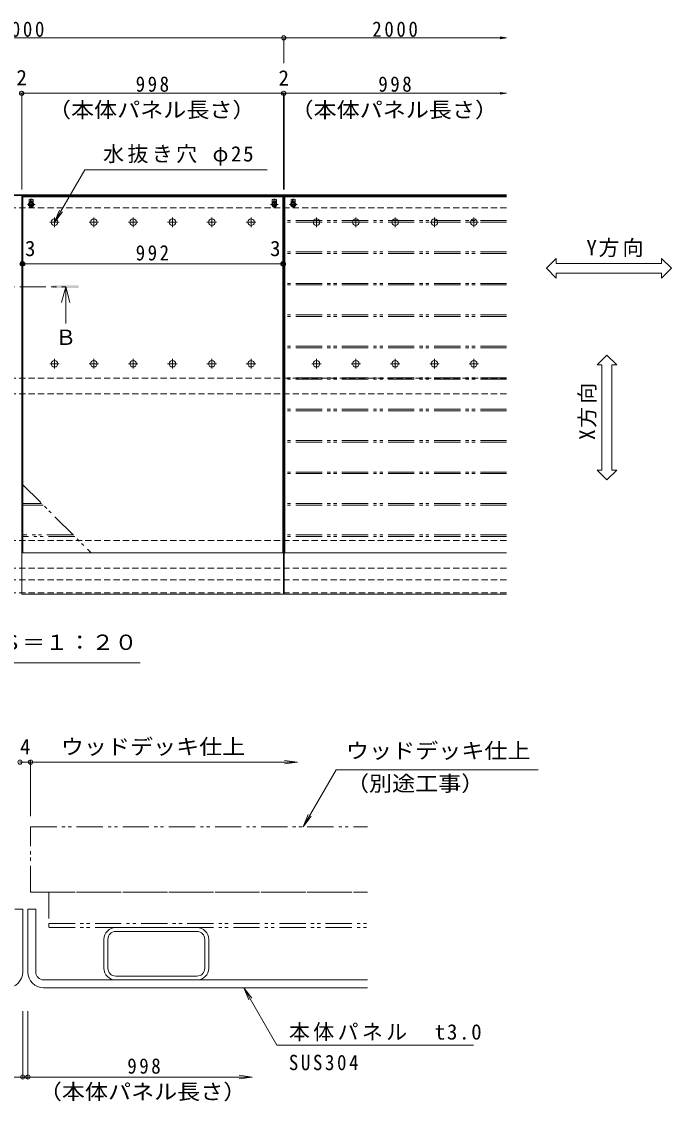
# Model space of a CAD drawing. Units: millimetres on the paper, with parts at other scales. Extents: x -259 to 271, y -195 to 192.
# Drawn here: x -83.1 to 40.9, y -13.9 to 192.1 of the extents above; entities that cross this region are included whole.
import ezdxf
from ezdxf.enums import TextEntityAlignment as Align

# ---------------------------------------------------------------- set-up
doc = ezdxf.new("R2010")
doc.units = ezdxf.units.MM
doc.header["$PDMODE"] = 32
doc.header["$PDSIZE"] = 0.8
for name, pattern in [('CHAIN1', [8, 5, -1, 1, -1]), ('DASHED1', [1.8, 1.2, -0.6]), ('DOUBLE_CHAIN1', [8.8, 5, -1, 0.6, -0.6, 0.6, -1])]:
    doc.linetypes.add(name, pattern=pattern)
for name, color, linetype, lineweight in [('1-5_1-5ﾚｲﾔ', 7, 'Continuous', 9), ('3-1_4-3', 2, 'Continuous', 9), ('3-2_45-102', 3, 'Continuous', 9), ('3-4_45-910', 7, 'Continuous', 9), ('3-5_56-102', 7, 'Continuous', 9), ('3-8__J_POINT', 1, 'DOUBLE_CHAIN1', 5), ('E-2', 3, 'Continuous', 9), ('E-4', 7, 'Continuous', 9), ('E-5', 7, 'Continuous', 9), ('E-7', 5, 'Continuous', 5), ('E-8', 1, 'DOUBLE_CHAIN1', 5), ('E-9', 6, 'DOUBLE_CHAIN1', 5)]:
    doc.layers.add(name, color=color, linetype=linetype, lineweight=lineweight)
doc.styles.add('ＭＳ ゴシック', font='')
doc.styles.get('ＭＳ ゴシック').set_extended_font_data('MS Gothic')

msp = doc.modelspace()

# ---------------------------------------------------------------- linework, layer by layer
at = {"layer": '3-1_4-3'}
for p, q in [((9.418, 159.107), (-175.582, 159.107)), ((9.418, 158.957), (-175.582, 158.957)), ((-83.082, 156.607), (-83.082, 159.107)), ((-83.082, 121.107), (-83.082, 124.107)), ((-83.082, 83.108), (-83.082, 93.107))]:
    msp.add_line(p, q, dxfattribs=at)
at = {"layer": '3-1_4-3', "linetype": 'CHAIN1'}
for p, q in [((-80.531, 157.257), (-82.012, 157.257)), ((-81.282, 156.532), (-81.282, 157.903)), ((-34.131, 157.257), (-35.612, 157.257)), ((-34.882, 156.532), (-34.882, 157.903)), ((-30.531, 157.257), (-32.012, 157.257)), ((-31.282, 156.532), (-31.282, 157.903))]:
    msp.add_line(p, q, dxfattribs=at)
at = {"layer": '3-1_4-3', "color": 6, "linetype": 'DASHED1', "lineweight": 5}
for p, q in [((-81.157, 158.287), (-81.407, 158.287)), ((-81.407, 157.557), (-81.407, 157.731)), ((-81.157, 157.557), (-81.407, 157.557)), ((-81.157, 157.557), (-81.157, 157.731)), ((-34.757, 158.287), (-35.007, 158.287)), ((-35.007, 157.557), (-35.007, 157.731)), ((-34.757, 157.557), (-35.007, 157.557)), ((-34.757, 157.557), (-34.757, 157.731)), ((-31.157, 158.287), (-31.407, 158.287)), ((-31.407, 157.557), (-31.407, 157.731)), ((-31.157, 157.557), (-31.407, 157.557)), ((-31.157, 157.557), (-31.157, 157.731))]:
    msp.add_line(p, q, dxfattribs=at)
at = {"layer": '3-1_4-3', "color": 6, "lineweight": 5}
for p, q in [((-81.407, 157.731), (-81.407, 158.287)), ((-81.157, 157.731), (-81.157, 158.287)), ((-35.007, 157.731), (-35.007, 158.287)), ((-34.757, 157.731), (-34.757, 158.287)), ((-31.407, 157.731), (-31.407, 158.287)), ((-31.157, 157.731), (-31.157, 158.287))]:
    msp.add_line(p, q, dxfattribs=at)
at = {"layer": '3-1_4-3', "linetype": 'DASHED1'}
for p, q in [((9.418, 156.607), (-175.582, 156.607)), ((9.418, 124.107), (-175.582, 124.107)), ((9.418, 121.107), (-175.582, 121.107)), ((9.418, 93.107), (-175.582, 93.107)), ((9.418, 87.813), (-175.582, 87.813)), ((9.418, 85.608), (-175.582, 85.608)), ((9.418, 83.108), (-175.582, 83.108))]:
    msp.add_line(p, q, dxfattribs=at)
at = {"layer": '3-1_4-3'}
for points in [[(-81.556, 156.783), (-81.008, 156.783), (-80.734, 157.257), (-81.008, 157.731), (-81.556, 157.731), (-81.829, 157.257)], [(-35.156, 156.783), (-34.608, 156.783), (-34.334, 157.257), (-34.608, 157.731), (-35.156, 157.731), (-35.429, 157.257)], [(-31.556, 156.783), (-31.008, 156.783), (-30.734, 157.257), (-31.008, 157.731), (-31.556, 157.731), (-31.829, 157.257)]]:
    msp.add_lwpolyline(points, close=True, dxfattribs=at)
for centre, radius in [((-81.282, 157.257), 0.474), ((-81.282, 157.257), 0.343), ((-81.282, 157.257), 0.3), ((-34.882, 157.257), 0.474), ((-34.882, 157.257), 0.343), ((-34.882, 157.257), 0.3), ((-31.282, 157.257), 0.474), ((-31.282, 157.257), 0.343), ((-31.282, 157.257), 0.3)]:
    msp.add_circle(centre, radius, dxfattribs=at)
at = {"layer": '3-2_45-102'}
for p, q in [((-33.132, 158.707), (-83.032, 158.707)), ((-82.882, 158.707), (-82.882, 90.757)), ((-33.282, 158.707), (-33.282, 90.757)), ((-33.132, 158.857), (-33.132, 90.757)), ((-33.032, 158.857), (-33.032, 90.757)), ((9.418, 158.857), (-33.032, 158.857)), ((9.418, 158.707), (-33.032, 158.707)), ((-32.882, 158.707), (-32.882, 90.757)), ((-81.682, 158.111), (-81.682, 157.513)), ((-80.882, 158.108), (-80.882, 157.513)), ((-35.282, 158.111), (-35.282, 157.513)), ((-34.482, 158.108), (-34.482, 157.513)), ((-31.682, 158.111), (-31.682, 157.513)), ((-30.882, 158.108), (-30.882, 157.513))]:
    msp.add_line(p, q, dxfattribs=at)
at = {"layer": '3-2_45-102', "linetype": 'DASHED1'}
for p, q in [((-81.682, 157.513), (-81.682, 157.212)), ((-80.882, 157.513), (-80.882, 157.212)), ((-35.282, 157.513), (-35.282, 157.212)), ((-34.482, 157.513), (-34.482, 157.212)), ((-31.682, 157.513), (-31.682, 157.212)), ((-30.882, 157.513), (-30.882, 157.212))]:
    msp.add_line(p, q, dxfattribs=at)
at = {"layer": '3-2_45-102', "linetype": 'CHAIN1'}
for p, q in [((-76.832, 154.769), (-76.832, 152.946)), ((-69.332, 154.769), (-69.332, 152.946)), ((-61.832, 154.769), (-61.832, 152.946)), ((-54.332, 154.769), (-54.332, 152.946)), ((-46.832, 154.769), (-46.832, 152.946)), ((-39.332, 154.769), (-39.332, 152.946)), ((-26.832, 154.769), (-26.832, 152.946)), ((-19.332, 154.769), (-19.332, 152.946)), ((-11.832, 154.769), (-11.832, 152.946)), ((-4.332, 154.769), (-4.332, 152.946)), ((3.168, 154.769), (3.168, 152.946)), ((-77.743, 153.857), (-75.92, 153.857)), ((-70.243, 153.857), (-68.42, 153.857)), ((-62.743, 153.857), (-60.92, 153.857)), ((-55.243, 153.857), (-53.42, 153.857)), ((-47.743, 153.857), (-45.92, 153.857)), ((-40.243, 153.857), (-38.42, 153.857)), ((-27.743, 153.857), (-25.92, 153.857)), ((-20.243, 153.857), (-18.42, 153.857)), ((-12.743, 153.857), (-10.92, 153.857)), ((-5.243, 153.857), (-3.42, 153.857)), ((2.257, 153.857), (4.08, 153.857)), ((-77.743, 126.857), (-75.92, 126.857)), ((-76.832, 127.769), (-76.832, 125.946)), ((-70.243, 126.857), (-68.42, 126.857)), ((-69.332, 127.769), (-69.332, 125.946)), ((-62.743, 126.857), (-60.92, 126.857)), ((-61.832, 127.769), (-61.832, 125.946)), ((-55.243, 126.857), (-53.42, 126.857)), ((-54.332, 127.769), (-54.332, 125.946)), ((-47.743, 126.857), (-45.92, 126.857)), ((-46.832, 127.769), (-46.832, 125.946)), ((-40.243, 126.857), (-38.42, 126.857)), ((-39.332, 127.769), (-39.332, 125.946)), ((-27.743, 126.857), (-25.92, 126.857)), ((-26.832, 127.769), (-26.832, 125.946)), ((-20.243, 126.857), (-18.42, 126.857)), ((-19.332, 127.769), (-19.332, 125.946)), ((-12.743, 126.857), (-10.92, 126.857)), ((-11.832, 127.769), (-11.832, 125.946)), ((-5.243, 126.857), (-3.42, 126.857)), ((-4.332, 127.769), (-4.332, 125.946)), ((2.257, 126.857), (4.08, 126.857)), ((3.168, 127.769), (3.168, 125.946))]:
    msp.add_line(p, q, dxfattribs=at)
at = {"layer": '3-2_45-102', "color": 4}
for p, q in [((-83.032, 82.857), (-83.032, 90.757)), ((-33.032, 82.857), (-33.032, 90.757)), ((9.418, 90.757), (-33.032, 90.757)), ((-83.032, 82.857), (-33.132, 82.857)), ((-33.032, 82.857), (9.418, 82.857))]:
    msp.add_line(p, q, dxfattribs=at)
at = {"layer": '3-2_45-102'}
msp.add_lwpolyline([(-33.132, 158.857), (-83.032, 158.857), (-83.032, 90.757)], dxfattribs=at)
at = {"layer": '3-2_45-102', "color": 4}
msp.add_lwpolyline([(-33.132, 82.857), (-33.132, 90.757), (-83.032, 90.757)], dxfattribs=at)
at = {"layer": '3-2_45-102'}
for centre in [(-76.832, 153.857), (-69.332, 153.857), (-61.832, 153.857), (-54.332, 153.857), (-46.832, 153.857), (-39.332, 153.857), (-26.832, 153.857), (-19.332, 153.857), (-11.832, 153.857), (-4.332, 153.857), (3.168, 153.857), (-76.832, 126.857), (-69.332, 126.857), (-61.832, 126.857), (-54.332, 126.857), (-46.832, 126.857), (-39.332, 126.857), (-26.832, 126.857), (-19.332, 126.857), (-11.832, 126.857), (-4.332, 126.857), (3.168, 126.857)]:
    msp.add_circle(centre, 0.625, dxfattribs=at)
for centre, radius, start, end in [((-81.582, 158.111), 0.1, 106.4784, 180), ((-81.287, 157.113), 1.14, 72.94622, 106.4784), ((-80.982, 158.108), 0.1, 0, 72.94622), ((-35.182, 158.111), 0.1, 106.4784, 180), ((-34.887, 157.113), 1.14, 72.94622, 106.4784), ((-34.582, 158.108), 0.1, 0, 72.94622), ((-31.582, 158.111), 0.1, 106.4784, 180), ((-31.287, 157.113), 1.14, 72.94622, 106.4784), ((-30.982, 158.108), 0.1, 0, 72.94622)]:
    msp.add_arc(centre, radius, start, end, dxfattribs=at)
at = {"layer": '3-2_45-102', "linetype": 'DASHED1'}
for centre in [(-81.282, 157.212), (-34.882, 157.212), (-31.282, 157.212)]:
    msp.add_arc(centre, 0.4, 180, 0, dxfattribs=at)
at = {"layer": '3-4_45-910'}
for p, q in [((-33.082, 189.049), (-133.082, 189.049)), ((-33.082, 189.049), (-33.082, 184.226)), ((-33.082, 189.049), (9.418, 189.049)), ((9.418, 189.049), (8.179, 189.212)), ((9.418, 189.049), (8.179, 188.886)), ((-83.032, 178.46), (-83.132, 178.46)), ((-83.032, 178.46), (-83.032, 160.107)), ((-33.132, 178.46), (-83.032, 178.46)), ((-33.132, 178.46), (-33.132, 160.107)), ((-33.032, 178.46), (-33.132, 178.46)), ((-33.032, 178.46), (-33.032, 160.107)), ((9.418, 178.46), (-33.032, 178.46)), ((9.418, 178.46), (8.179, 178.623)), ((9.418, 178.46), (8.179, 178.297)), ((-83.032, 145.914), (-82.882, 145.914)), ((-82.882, 145.914), (-33.282, 145.914)), ((-33.282, 145.914), (-33.132, 145.914))]:
    msp.add_line(p, q, dxfattribs=at)
for p in [(-33.082, 189.049), (-83.132, 178.46), (-83.032, 178.46), (-33.132, 178.46), (-33.032, 178.46), (-83.032, 145.914), (-82.882, 145.914), (-33.282, 145.914), (-33.132, 145.914)]:
    msp.add_point(p, dxfattribs=at)
at = {"layer": '3-5_56-102'}
for p, q in [((-76.832, 153.857), (-71.066, 163.844)), ((-36.247, 163.844), (-71.066, 163.844)), ((-76.832, 153.857), (-75.875, 156.167)), ((-76.832, 153.857), (-75.31, 155.841)), ((17.041, 145.061), (18.916, 146.936)), ((18.916, 145.998), (18.916, 146.936)), ((40.872, 145.061), (38.997, 146.936)), ((38.997, 145.998), (38.997, 146.936)), ((17.041, 145.061), (18.916, 143.186)), ((18.916, 145.998), (28.957, 145.998)), ((38.997, 145.998), (28.957, 145.998)), ((40.872, 145.061), (38.997, 143.186)), ((18.916, 144.123), (28.957, 144.123)), ((18.916, 143.186), (18.916, 144.123)), ((38.997, 144.123), (28.957, 144.123)), ((38.997, 143.186), (38.997, 144.123)), ((28.562, 128.512), (26.687, 126.637)), ((28.562, 128.512), (30.437, 126.637)), ((27.625, 126.637), (26.687, 126.637)), ((27.625, 106.556), (27.625, 126.637)), ((30.437, 126.637), (29.5, 126.637)), ((29.5, 106.556), (29.5, 126.637)), ((28.562, 104.681), (26.687, 106.556)), ((27.625, 106.556), (26.687, 106.556)), ((28.562, 104.681), (30.437, 106.556)), ((30.437, 106.556), (29.5, 106.556)), ((-105.661, 69.772), (-60.502, 69.772))]:
    msp.add_line(p, q, dxfattribs=at)
at = {"layer": '3-5_56-102', "color": 4, "linetype": 'CHAIN1'}
msp.add_line((-91.47, 141.552), (-74.693, 141.552), dxfattribs=at)
at = {"layer": '3-5_56-102', "color": 4}
for q in [(-75.493, 138.552), (-74.693, 134.552), (-73.893, 138.552)]:
    msp.add_line((-74.693, 141.552), q, dxfattribs=at)
msp.add_solid([(-77.193, 141.302), (-72.193, 141.302), (-77.193, 141.802), (-72.193, 141.802)], dxfattribs=at)
at = {"layer": '3-8__J_POINT'}
for p, q in [((-33.182, 158.807), (-82.982, 158.807)), ((-33.182, 158.807), (-33.182, 154.182)), ((-32.982, 158.857), (-32.982, 154.182)), ((9.418, 158.807), (-32.982, 158.807)), ((-33.182, 153.882), (-33.182, 148.182)), ((9.418, 154.182), (-32.982, 154.182)), ((-32.982, 153.882), (-32.982, 148.182)), ((9.418, 153.882), (-32.982, 153.882)), ((-33.182, 147.882), (-33.182, 142.182)), ((9.418, 148.182), (-32.982, 148.182)), ((-32.982, 147.882), (-32.982, 142.182)), ((9.418, 147.882), (-32.982, 147.882)), ((-33.182, 141.882), (-33.182, 136.182)), ((9.418, 142.182), (-32.982, 142.182)), ((-32.982, 141.882), (-32.982, 136.182)), ((9.418, 141.882), (-32.982, 141.882)), ((9.418, 136.182), (-32.982, 136.182)), ((-33.182, 135.882), (-33.182, 124.182)), ((-32.982, 135.882), (-32.982, 130.182)), ((9.418, 135.882), (-32.982, 135.882)), ((9.418, 130.182), (-32.982, 130.182)), ((-32.982, 129.882), (-32.982, 124.182)), ((9.418, 129.882), (-32.982, 129.882)), ((-33.182, 123.882), (-33.182, 118.182)), ((9.418, 124.182), (-32.982, 124.182)), ((-32.982, 123.882), (-32.982, 118.182)), ((9.418, 123.882), (-32.982, 123.882)), ((-33.182, 117.882), (-33.182, 112.182)), ((9.418, 118.182), (-32.982, 118.182)), ((-32.982, 117.882), (-32.982, 112.182)), ((9.418, 117.882), (-32.982, 117.882)), ((-33.182, 111.882), (-33.182, 106.182)), ((9.418, 112.182), (-32.982, 112.182)), ((-32.982, 111.882), (-32.982, 106.182)), ((9.418, 111.882), (-32.982, 111.882)), ((-33.182, 105.882), (-33.182, 100.182)), ((9.418, 106.182), (-32.982, 106.182)), ((-32.982, 105.882), (-32.982, 100.182)), ((9.418, 105.882), (-32.982, 105.882)), ((-82.982, 103.882), (-69.857, 90.757)), ((-82.982, 103.882), (-82.982, 100.182)), ((-79.282, 100.182), (-82.982, 100.182)), ((-82.982, 99.882), (-82.982, 94.182)), ((-78.982, 99.882), (-82.982, 99.882)), ((-33.182, 99.882), (-33.182, 94.182)), ((9.418, 100.182), (-32.982, 100.182)), ((-32.982, 99.882), (-32.982, 94.182)), ((9.418, 99.882), (-32.982, 99.882)), ((-73.282, 94.182), (-82.982, 94.182)), ((-82.982, 93.882), (-82.982, 90.757)), ((-72.982, 93.882), (-82.982, 93.882)), ((-33.182, 93.882), (-33.182, 90.757)), ((9.418, 94.182), (-32.982, 94.182)), ((-32.982, 93.882), (-32.982, 90.757)), ((9.418, 93.882), (-32.982, 93.882))]:
    msp.add_line(p, q, dxfattribs=at)
at = {"layer": 'E-2'}
for p, q in [((-84.402, 22.744), (-82.902, 22.744)), ((-82.902, 10.744), (-82.902, 22.744)), ((-81.902, 10.744), (-81.902, 22.744)), ((-80.402, 22.744), (-81.902, 22.744)), ((-80.402, 10.744), (-80.402, 22.744)), ((-78.902, 9.244), (-17.091, 9.244)), ((-78.902, 7.744), (-17.091, 7.744))]:
    msp.add_line(p, q, dxfattribs=at)
for centre, radius, start, end in [((-85.902, 10.744), 3, 270, 0), ((-78.902, 10.744), 3, 180, 270), ((-78.902, 10.744), 1.5, 180, 270)]:
    msp.add_arc(centre, radius, start, end, dxfattribs=at)
at = {"layer": 'E-4'}
for p, q in [((-81.402, 50.817), (-83.402, 50.817)), ((-81.402, 51.117), (-81.402, 40.494)), ((-81.402, 50.817), (-30.468, 50.817)), ((-30.468, 50.817), (-32.947, 51.143)), ((-30.468, 50.817), (-32.947, 50.491)), ((-82.902, -9.586), (-82.902, 3.304)), ((-81.902, -9.586), (-81.902, 3.304)), ((-82.902, -9.286), (-125.682, -9.286)), ((-81.902, -9.286), (-82.902, -9.286)), ((-81.902, -9.286), (-39.122, -9.286)), ((-39.122, -9.286), (-41.6, -8.96)), ((-39.122, -9.286), (-41.6, -9.612))]:
    msp.add_line(p, q, dxfattribs=at)
for p in [(-83.402, 50.817), (-81.402, 50.817), (-82.902, -9.286), (-81.902, -9.286)]:
    msp.add_point(p, dxfattribs=at)
at = {"layer": 'E-5'}
for p, q in [((-29.372, 38.494), (-23.11, 49.339)), ((15.462, 49.339), (-23.11, 49.339)), ((-29.372, 38.494), (-28.415, 40.804)), ((-29.372, 38.494), (-27.85, 40.478)), ((-40.712, 7.744), (-39.19, 5.761)), ((-40.712, 7.744), (-39.755, 5.435)), ((-40.712, 7.744), (-34.382, -3.22)), ((3.085, -3.22), (-34.382, -3.22))]:
    msp.add_line(p, q, dxfattribs=at)
at = {"layer": 'E-7'}
for p, q in [((-65.152, 19.244), (-49.652, 19.244)), ((-67.402, 16.994), (-67.402, 11.494)), ((-66.652, 16.994), (-66.652, 11.494)), ((-65.152, 18.494), (-49.652, 18.494)), ((-48.152, 11.494), (-48.152, 16.994)), ((-47.402, 11.494), (-47.402, 16.994)), ((-65.152, 9.994), (-49.652, 9.994)), ((-65.152, 9.244), (-49.652, 9.244))]:
    msp.add_line(p, q, dxfattribs=at)
for centre, radius, start, end in [((-65.152, 16.994), 2.25, 90, 180), ((-49.652, 16.994), 2.25, 0, 90), ((-65.152, 16.994), 1.5, 90, 180), ((-49.652, 16.994), 1.5, 0, 90), ((-65.152, 11.494), 2.25, 180, 270), ((-65.152, 11.494), 1.5, 180, 270), ((-49.652, 11.494), 1.5, 270, 0), ((-49.652, 11.494), 2.25, 270, 0)]:
    msp.add_arc(centre, radius, start, end, dxfattribs=at)
at = {"layer": 'E-8'}
for p, q in [((-81.402, 25.994), (-81.402, 38.494)), ((-81.402, 38.494), (-17.091, 38.494)), ((-81.402, 25.994), (-17.091, 25.994))]:
    msp.add_line(p, q, dxfattribs=at)
at = {"layer": 'E-9'}
for p, q in [((-77.902, 25.994), (-77.902, 19.244)), ((-77.902, 25.994), (-17.091, 25.994)), ((-77.902, 20.044), (-17.091, 20.044)), ((-77.902, 19.244), (-17.091, 19.244))]:
    msp.add_line(p, q, dxfattribs=at)

# ---------------------------------------------------------------- texts
at = {"layer": '1-5_1-5ﾚｲﾔ', "color": 2, "insert": (-32.114, -8.022), "char_height": 2.933, "attachment_point": 7, "style": 'ＭＳ ゴシック'}
msp.add_mtext('\\T1.28;\\W0.9;SUS304', dxfattribs=at)
at = {"layer": '3-4_45-910', "color": 2, "style": 'ＭＳ ゴシック'}
for s, p in [('2', (-84.082, 179.13)), ('2', (-34.082, 179.06)), ('3', (-82.466, 146.514)), ('3', (-35.708, 146.514))]:
    msp.add_text(s, height=2.933, dxfattribs=at).set_placement(p, align=Align.BOTTOM_LEFT)
at = {"layer": '3-4_45-910', "color": 2, "char_height": 2.933, "attachment_point": 7, "style": 'ＭＳ ゴシック'}
for s, insert in [('\\T1.28;\\W0.9;2000', (-87.457, 189.201)), ('\\T1.28;\\W0.9;2000', (-16.194, 189.201)), ('\\T1.27;\\W0.9;998', (-61.332, 178.722)), ('\\T1.27;\\W0.9;998', (-15.044, 178.722)), ('\\T1.27;\\W0.9;992', (-61.332, 146.514))]:
    msp.add_mtext(s, dxfattribs=dict(at, insert=insert))
at = {"layer": '3-5_56-102', "color": 2, "style": 'ＭＳ ゴシック', "width": 1.1}
for s, p in [('（本体パネル長さ）', (-78.082, 172.967)), ('（本体パネル長さ）', (-31.807, 172.967)), ('平面図\u3000Ｓ＝１：２０', (-105.015, 71.344))]:
    msp.add_text(s, height=2.933, dxfattribs=at).set_placement(p, align=Align.BOTTOM_LEFT)
at = {"layer": '3-5_56-102', "color": 2, "style": 'ＭＳ ゴシック'}
msp.add_text('Ｂ', height=2.933, dxfattribs=at).set_placement((-76.693, 129.552), align=Align.BOTTOM_LEFT)
at = {"layer": '3-5_56-102', "color": 2, "char_height": 2.933, "attachment_point": 7, "style": 'ＭＳ ゴシック'}
for s, insert in [('\\T1.16;水抜き穴\\~φ25', (-67.553, 164.651)), ('\\T1.15;Y方向', (24.653, 147.19))]:
    msp.add_mtext(s, dxfattribs=dict(at, insert=insert))
at = {"layer": '3-5_56-102', "color": 2, "insert": (26.603, 112.311), "char_height": 2.933, "attachment_point": 7, "rotation": 90, "style": 'ＭＳ ゴシック'}
msp.add_mtext('\\T1.15;X方向', dxfattribs=at)
at = {"layer": 'E-4', "color": 2, "style": 'ＭＳ ゴシック', "width": 1.1}
for s, p in [('ウッドデッキ仕上', (-75.629, 51.417)), ('（本体パネル長さ）', (-79.824, -14.433))]:
    msp.add_text(s, height=2.933, dxfattribs=at).set_placement(p, align=Align.BOTTOM_LEFT)
at = {"layer": 'E-4', "color": 2, "style": 'ＭＳ ゴシック'}
msp.add_text('4', height=2.933, dxfattribs=at).set_placement((-83.402, 51.417), align=Align.BOTTOM_LEFT)
at = {"layer": 'E-4', "color": 2, "insert": (-62.934, -8.686), "char_height": 2.933, "attachment_point": 7, "style": 'ＭＳ ゴシック'}
msp.add_mtext('\\T1.27;\\W0.9;998', dxfattribs=at)
at = {"layer": 'E-5', "color": 2, "style": 'ＭＳ ゴシック', "width": 1.1}
for s, p in [('ウッドデッキ仕上', (-21.222, 50.645)), ('（別途工事）', (-21.222, 44.396))]:
    msp.add_text(s, height=2.933, dxfattribs=at).set_placement(p, align=Align.BOTTOM_LEFT)
at = {"layer": 'E-5', "color": 2, "insert": (-32.114, -2.455), "char_height": 2.933, "attachment_point": 7, "style": 'ＭＳ ゴシック'}
msp.add_mtext('\\T1.16;本体パネル\u3000t3.0', dxfattribs=at)

doc.saveas('drawing.dxf')
